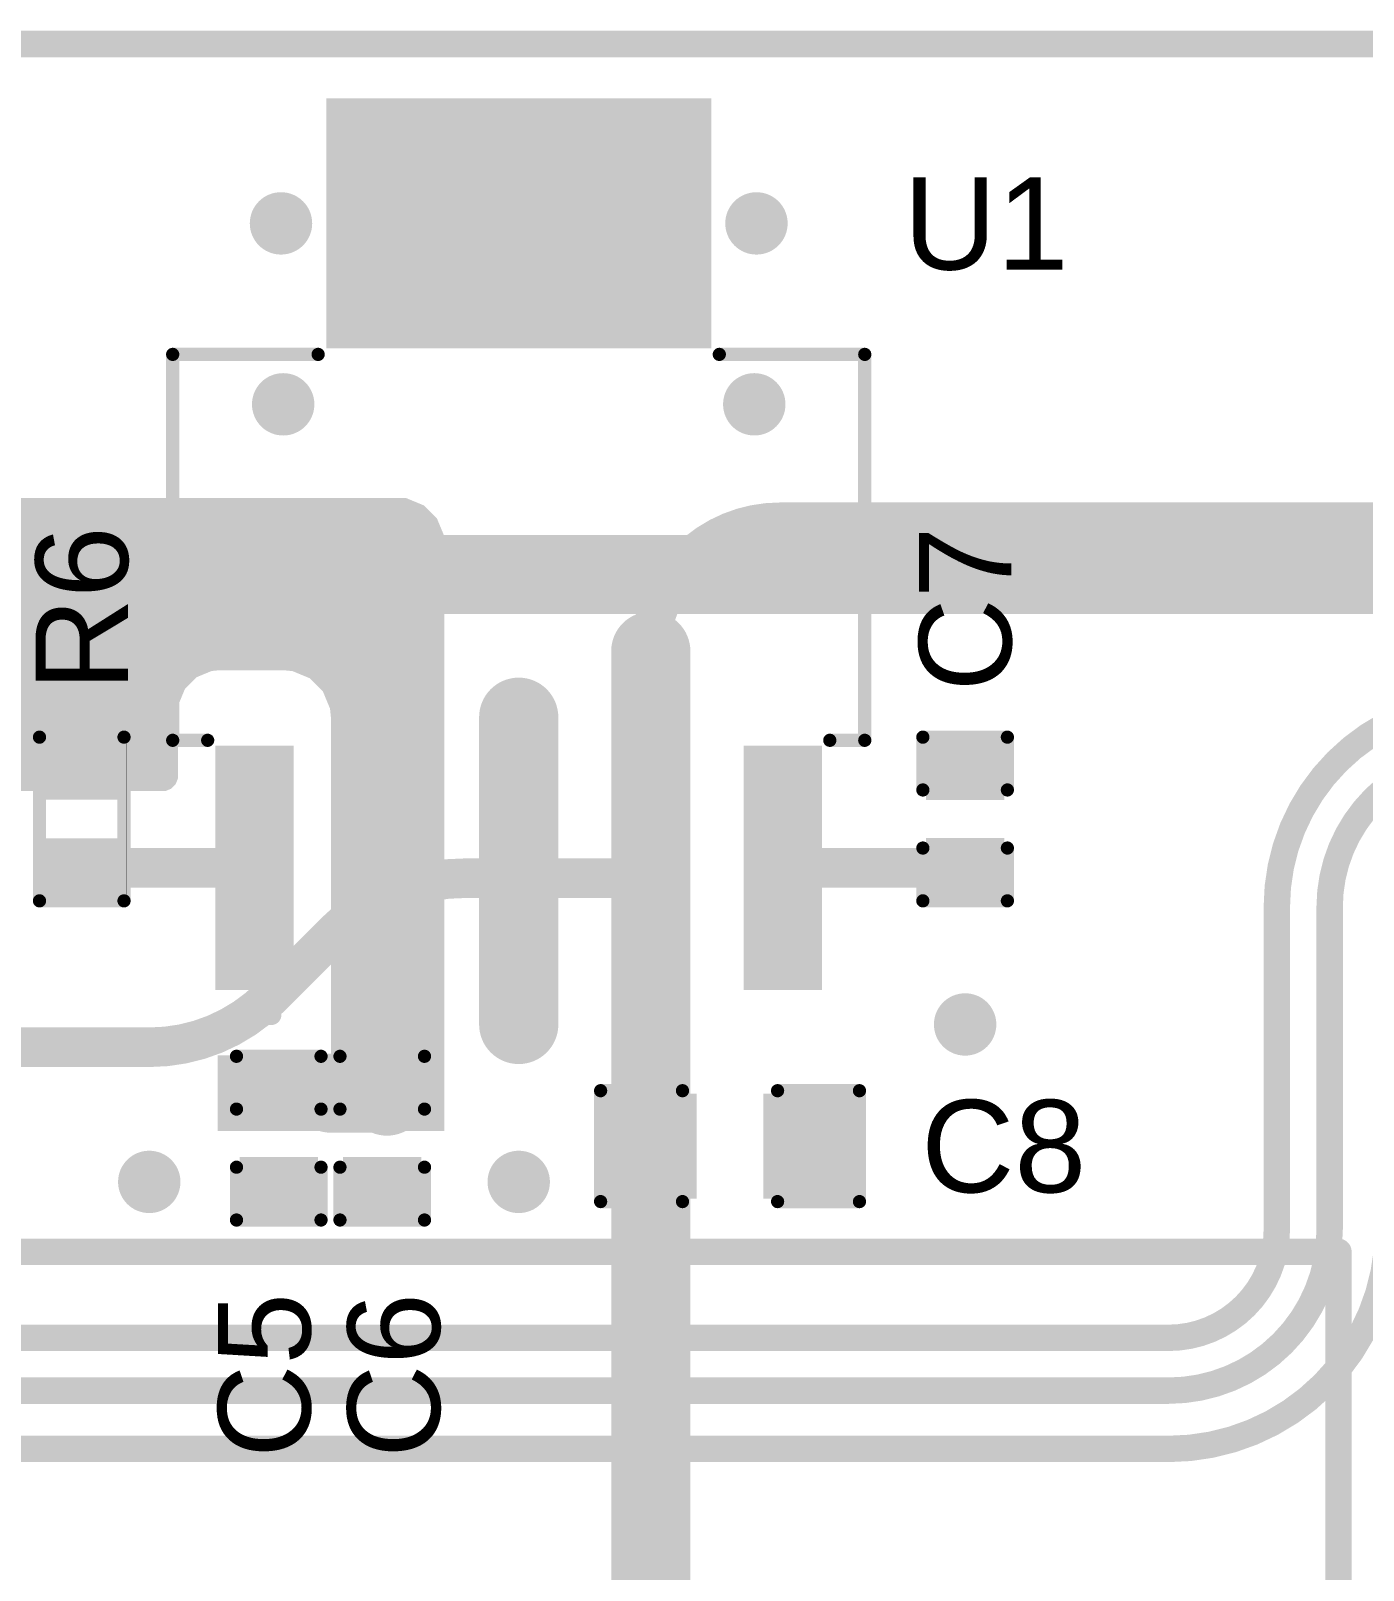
# Model space of a CAD drawing. Header units: inches. Extents: x 0 to 280, y 0 to 81.
# Drawn here: x 151.34 to 164.15, y 66.6 to 81.41 of the extents above; entities that cross this region are included whole.
import ezdxf

# ---------------------------------------------------------------- set-up
doc = ezdxf.new("R2010")
doc.units = ezdxf.units.IN
for name, color, linetype in [('Board Outline', 216, 'Continuous'), ('Bottom Layer', 5, 'Continuous'), ('Top Layer', 1, 'Continuous'), ('Top Overlay', 2, 'Continuous'), ('Top Paste', 8, 'Continuous'), ('Top Solder', 216, 'Continuous'), ('Via Holes', 16, 'Continuous')]:
    doc.layers.add(name, color=color, linetype=linetype)
doc.styles.add('Arial', font='', dxfattribs={"height": 0.2})
doc.styles.get('Arial').set_extended_font_data('Arial')

# ---------------------------------------------------------------- blocks, each defined once
blk = doc.blocks.new('SOT_223_6__45')
at = {"layer": 'Top Layer'}
for points in [[(-1.75000031, 4.20000176), (1.75000031, 4.20000176), (1.75000031, 2.00000108), (-1.75000031, 2.00000108)], [(-2.81499945, -2.02499849), (-2.26500055, -2.02499849), (-2.26500055, -4.17499927), (-2.81499945, -4.17499927)], [(-1.54499945, -2.02499849), (-0.99500055, -2.02499849), (-0.99500055, -4.17499927), (-1.54499945, -4.17499927)], [(-0.27499945, -2.02499849), (0.27499945, -2.02499849), (0.27499945, -4.17499927), (-0.27499945, -4.17499927)], [(0.99500055, -2.02499849), (1.54499945, -2.02499849), (1.54499945, -4.17499927), (0.99500055, -4.17499927)], [(2.26500055, -2.02499849), (2.81499945, -2.02499849), (2.81499945, -4.17499927), (2.26500055, -4.17499927)]]:
    blk.add_hatch(color=1, dxfattribs=at).paths.add_polyline_path(points)
at = {"layer": 'Top Paste'}
for points in [[(-1.75000031, 4.20000176), (1.75000031, 4.20000176), (1.75000031, 2.00000108), (-1.75000031, 2.00000108)], [(-2.81499945, -2.02499849), (-2.26500055, -2.02499849), (-2.26500055, -4.17499927), (-2.81499945, -4.17499927)], [(-1.54499945, -2.02499849), (-0.99500055, -2.02499849), (-0.99500055, -4.17499927), (-1.54499945, -4.17499927)], [(-0.27499945, -2.02499849), (0.27499945, -2.02499849), (0.27499945, -4.17499927), (-0.27499945, -4.17499927)], [(0.99500055, -2.02499849), (1.54499945, -2.02499849), (1.54499945, -4.17499927), (0.99500055, -4.17499927)], [(2.26500055, -2.02499849), (2.81499945, -2.02499849), (2.81499945, -4.17499927), (2.26500055, -4.17499927)]]:
    blk.add_hatch(color=8, dxfattribs=at).paths.add_polyline_path(points)
at = {"layer": 'Top Solder'}
for points in [[(-1.85160031, 4.30160176), (1.85160031, 4.30160176), (1.85160031, 1.89840108), (-1.85160031, 1.89840108)], [(-2.91659945, -1.92339849), (-2.16340055, -1.92339849), (-2.16340055, -4.276599269999999), (-2.91659945, -4.276599269999999)], [(-1.64659945, -1.92339849), (-0.8934005500000001, -1.92339849), (-0.8934005500000001, -4.276599269999999), (-1.64659945, -4.276599269999999)], [(-0.3765994499999999, -1.92339849), (0.3765994499999999, -1.92339849), (0.3765994499999999, -4.276599269999999), (-0.3765994499999999, -4.276599269999999)], [(0.8934005500000001, -1.92339849), (1.64659945, -1.92339849), (1.64659945, -4.276599269999999), (0.8934005500000001, -4.276599269999999)], [(2.16340055, -1.92339849), (2.91659945, -1.92339849), (2.91659945, -4.276599269999999), (2.16340055, -4.276599269999999)]]:
    blk.add_hatch(color=216, dxfattribs=at).paths.add_polyline_path(points)
at = {"layer": 'Top Overlay'}
for points in [[(-3.3274, -1.87301632, 0.127, 0.127, 0), (-3.3274, 1.83969152, 0.127, 0.127, 0)], [(-3.3274, 1.83969152, 0.127, 0.127, 0), (-1.92873376, 1.83969152, 0.127, 0.127, 0)], [(1.92873376, 1.83969152, 0.127, 0.127, 0), (3.3274, 1.83969152, 0.127, 0.127, 0)], [(3.3274, -1.87301632, 0.127, 0.127, 0), (3.3274, 1.83969152, 0.127, 0.127, 0)], [(-3.3274, -1.87301632, 0.127, 0.127, 0), (-2.991104, -1.87301632, 0.127, 0.127, 0)], [(2.991104, -1.87301632, 0.127, 0.127, 0), (3.3274, -1.87301632, 0.127, 0.127, 0)], [(-2.63558528, -4.51282816, 0.1999996, 0.1999996, 0), (-2.50858528, -4.38582816, 0.1999996, 0.1999996, 0)], [(-2.50858528, -4.38582816, 0.1999996, 0.1999996, 0), (-2.38158528, -4.51282816, 0.1999996, 0.1999996, 0)], [(-2.63558528, -4.51282816, 0.1999996, 0.1999996, 0), (-2.38158528, -4.51282816, 0.1999996, 0.1999996, 0)]]:
    blk.add_lwpolyline(points, format="xyseb", dxfattribs=at)
for points in [[(-3.35915, 1.83969152, 0.0635, 0.0635, 1), (-3.29565, 1.83969152, 0.0635, 0.0635, 1)], [(-3.35915, 1.83969152, 0.0635, 0.0635, 1), (-3.29565, 1.83969152, 0.0635, 0.0635, 1)], [(-1.96048376, 1.83969152, 0.0635, 0.0635, 1), (-1.89698376, 1.83969152, 0.0635, 0.0635, 1)], [(1.89698376, 1.83969152, 0.0635, 0.0635, 1), (1.96048376, 1.83969152, 0.0635, 0.0635, 1)], [(3.29565, 1.83969152, 0.0635, 0.0635, 1), (3.35915, 1.83969152, 0.0635, 0.0635, 1)], [(3.29565, 1.83969152, 0.0635, 0.0635, 1), (3.35915, 1.83969152, 0.0635, 0.0635, 1)], [(-3.35915, -1.87301632, 0.0635, 0.0635, 1), (-3.29565, -1.87301632, 0.0635, 0.0635, 1)], [(-3.35915, -1.87301632, 0.0635, 0.0635, 1), (-3.29565, -1.87301632, 0.0635, 0.0635, 1)], [(-3.022854, -1.87301632, 0.0635, 0.0635, 1), (-2.959354, -1.87301632, 0.0635, 0.0635, 1)], [(2.959354, -1.87301632, 0.0635, 0.0635, 1), (3.022854, -1.87301632, 0.0635, 0.0635, 1)], [(3.29565, -1.87301632, 0.0635, 0.0635, 1), (3.35915, -1.87301632, 0.0635, 0.0635, 1)], [(3.29565, -1.87301632, 0.0635, 0.0635, 1), (3.35915, -1.87301632, 0.0635, 0.0635, 1)], [(-2.55858518, -4.38582816, 0.0999998, 0.0999998, 1), (-2.45858538, -4.38582816, 0.0999998, 0.0999998, 1)], [(-2.55858518, -4.38582816, 0.0999998, 0.0999998, 1), (-2.45858538, -4.38582816, 0.0999998, 0.0999998, 1)], [(-2.68558518, -4.51282816, 0.0999998, 0.0999998, 1), (-2.58558538, -4.51282816, 0.0999998, 0.0999998, 1)], [(-2.68558518, -4.51282816, 0.0999998, 0.0999998, 1), (-2.58558538, -4.51282816, 0.0999998, 0.0999998, 1)], [(-2.43158518, -4.51282816, 0.0999998, 0.0999998, 1), (-2.33158538, -4.51282816, 0.0999998, 0.0999998, 1)], [(-2.43158518, -4.51282816, 0.0999998, 0.0999998, 1), (-2.33158538, -4.51282816, 0.0999998, 0.0999998, 1)]]:
    blk.add_lwpolyline(points, format="xyseb", close=True, dxfattribs=at)
blk = doc.blocks.new('R___0402_103')
at = {"layer": 'Top Layer'}
for points in [[(-0.6985, -0.3175), (-0.6985, 0.3175), (-0.2412999999999999, 0.3175), (-0.2413, -0.3175)], [(0.2412999999999999, -0.3175), (0.2413, 0.3175), (0.6985, 0.3175), (0.6985, -0.3175)]]:
    blk.add_hatch(color=1, dxfattribs=at).paths.add_polyline_path(points)
at = {"layer": 'Top Paste'}
for points in [[(-0.6985, -0.3175), (-0.6985, 0.3175), (-0.2412999999999999, 0.3175), (-0.2413, -0.3175)], [(0.2412999999999999, -0.3175), (0.2413, 0.3175), (0.6985, 0.3175), (0.6985, -0.3175)]]:
    blk.add_hatch(color=8, dxfattribs=at).paths.add_polyline_path(points)
at = {"layer": 'Top Solder'}
for points in [[(-0.75350116, -0.37250116), (-0.75350116, 0.37250116), (-0.1862988399999999, 0.37250116), (-0.18629884, -0.37250116)], [(0.1862988399999999, -0.37250116), (0.18629884, 0.37250116), (0.75350116, 0.37250116), (0.75350116, -0.37250116)]]:
    blk.add_hatch(color=216, dxfattribs=at).paths.add_polyline_path(points)
at = {"layer": 'Top Overlay'}
for points in [[(-0.7874, 0.4064, 0.127, 0.127, 0), (0.7874, 0.4064, 0.127, 0.127, 0)], [(-0.7874, 0.4064, 0.127, 0.127, 0), (-0.7874, -0.4064, 0.127, 0.127, 0)], [(0.7874, 0.4064, 0.127, 0.127, 0), (0.7874, -0.4064, 0.127, 0.127, 0)], [(-0.7874, -0.4064, 0.127, 0.127, 0), (0.7874, -0.4064, 0.127, 0.127, 0)], [(-0.8128, -0.4318, 0.0032258, 0.0032258, 0), (0.8128, -0.4318, 0.0032258, 0.0032258, 0)]]:
    blk.add_lwpolyline(points, format="xyseb", dxfattribs=at)
for points in [[(-0.8191499999999999, 0.4064, 0.0635, 0.0635, 1), (-0.7556499999999999, 0.4064, 0.0635, 0.0635, 1)], [(-0.8191499999999999, 0.4064, 0.0635, 0.0635, 1), (-0.7556499999999999, 0.4064, 0.0635, 0.0635, 1)], [(0.7556499999999999, 0.4064, 0.0635, 0.0635, 1), (0.8191499999999999, 0.4064, 0.0635, 0.0635, 1)], [(0.7556499999999999, 0.4064, 0.0635, 0.0635, 1), (0.8191499999999999, 0.4064, 0.0635, 0.0635, 1)], [(-0.8191499999999999, -0.4064, 0.0635, 0.0635, 1), (-0.7556499999999999, -0.4064, 0.0635, 0.0635, 1)], [(-0.8191499999999999, -0.4064, 0.0635, 0.0635, 1), (-0.7556499999999999, -0.4064, 0.0635, 0.0635, 1)], [(-0.81360518, -0.4318, 0.0016129, 0.0016129, 1), (-0.8119948199999999, -0.4318, 0.0016129, 0.0016129, 1)], [(0.7556499999999999, -0.4064, 0.0635, 0.0635, 1), (0.8191499999999999, -0.4064, 0.0635, 0.0635, 1)], [(0.7556499999999999, -0.4064, 0.0635, 0.0635, 1), (0.8191499999999999, -0.4064, 0.0635, 0.0635, 1)], [(0.8119948199999999, -0.4318, 0.0016129, 0.0016129, 1), (0.81360518, -0.4318, 0.0016129, 0.0016129, 1)]]:
    blk.add_lwpolyline(points, format="xyseb", close=True, dxfattribs=at)
blk = doc.blocks.new('C___0603_142')
at = {"layer": 'Top Layer'}
for points in [[(-0.3809999999999999, 0.4445), (-0.3809999999999999, -0.4445), (-1.143, -0.4445), (-1.143, 0.4445)], [(1.143, 0.4445), (1.143, -0.4445), (0.3809999999999999, -0.4445), (0.3809999999999999, 0.4445)]]:
    blk.add_hatch(color=1, dxfattribs=at).paths.add_polyline_path(points)
at = {"layer": 'Top Paste'}
for points in [[(-0.3809999999999999, 0.4445), (-0.3809999999999999, -0.4445), (-1.143, -0.4445), (-1.143, 0.4445)], [(1.143, 0.4445), (1.143, -0.4445), (0.3809999999999999, -0.4445), (0.3809999999999999, 0.4445)]]:
    blk.add_hatch(color=8, dxfattribs=at).paths.add_polyline_path(points)
at = {"layer": 'Top Solder'}
for points in [[(-0.3210001199999999, 0.50449988), (-0.3210001199999999, -0.50449988), (-1.20299988, -0.50449988), (-1.20299988, 0.50449988)], [(1.20299988, 0.50449988), (1.20299988, -0.50449988), (0.3210001199999999, -0.50449988), (0.3210001199999999, 0.50449988)]]:
    blk.add_hatch(color=216, dxfattribs=at).paths.add_polyline_path(points)
at = {"layer": 'Top Overlay'}
for points in [[(-0.4571999999999999, 0.5334, 0.127, 0.127, 0), (-1.2446, 0.5334, 0.127, 0.127, 0)], [(-1.2446, 0.5334, 0.127, 0.127, 0), (-1.2446, -0.5334, 0.127, 0.127, 0)], [(1.2446, 0.5334, 0.127, 0.127, 0), (0.4571999999999999, 0.5334, 0.127, 0.127, 0)], [(1.2446, 0.5334, 0.127, 0.127, 0), (1.2446, -0.5334, 0.127, 0.127, 0)], [(-0.4571999999999999, -0.5334, 0.127, 0.127, 0), (-1.2446, -0.5334, 0.127, 0.127, 0)], [(1.2446, -0.5334, 0.127, 0.127, 0), (0.4571999999999999, -0.5334, 0.127, 0.127, 0)]]:
    blk.add_lwpolyline(points, format="xyseb", dxfattribs=at)
for points in [[(-1.27635, 0.5334, 0.0635, 0.0635, 1), (-1.21285, 0.5334, 0.0635, 0.0635, 1)], [(-1.27635, 0.5334, 0.0635, 0.0635, 1), (-1.21285, 0.5334, 0.0635, 0.0635, 1)], [(-0.4889499999999999, 0.5334, 0.0635, 0.0635, 1), (-0.42545, 0.5334, 0.0635, 0.0635, 1)], [(0.42545, 0.5334, 0.0635, 0.0635, 1), (0.4889499999999999, 0.5334, 0.0635, 0.0635, 1)], [(1.21285, 0.5334, 0.0635, 0.0635, 1), (1.27635, 0.5334, 0.0635, 0.0635, 1)], [(1.21285, 0.5334, 0.0635, 0.0635, 1), (1.27635, 0.5334, 0.0635, 0.0635, 1)], [(-1.27635, -0.5334, 0.0635, 0.0635, 1), (-1.21285, -0.5334, 0.0635, 0.0635, 1)], [(-1.27635, -0.5334, 0.0635, 0.0635, 1), (-1.21285, -0.5334, 0.0635, 0.0635, 1)], [(-0.4889499999999999, -0.5334, 0.0635, 0.0635, 1), (-0.42545, -0.5334, 0.0635, 0.0635, 1)], [(0.42545, -0.5334, 0.0635, 0.0635, 1), (0.4889499999999999, -0.5334, 0.0635, 0.0635, 1)], [(1.21285, -0.5334, 0.0635, 0.0635, 1), (1.27635, -0.5334, 0.0635, 0.0635, 1)], [(1.21285, -0.5334, 0.0635, 0.0635, 1), (1.27635, -0.5334, 0.0635, 0.0635, 1)]]:
    blk.add_lwpolyline(points, format="xyseb", close=True, dxfattribs=at)
blk = doc.blocks.new('C___0402_143')
at = {"layer": 'Top Layer'}
for points in [[(-0.6985, -0.3175), (-0.6985, 0.3174999999999999), (-0.2413000000000001, 0.3175), (-0.2412999999999999, -0.3174999999999999)], [(0.2413000000000001, -0.3175), (0.2412999999999999, 0.3174999999999999), (0.6985, 0.3175), (0.6985, -0.3174999999999999)]]:
    blk.add_hatch(color=1, dxfattribs=at).paths.add_polyline_path(points)
at = {"layer": 'Top Paste'}
for points in [[(-0.6985, -0.3175), (-0.6985, 0.3174999999999999), (-0.2413000000000001, 0.3175), (-0.2412999999999999, -0.3174999999999999)], [(0.2413000000000001, -0.3175), (0.2412999999999999, 0.3174999999999999), (0.6985, 0.3175), (0.6985, -0.3174999999999999)]]:
    blk.add_hatch(color=8, dxfattribs=at).paths.add_polyline_path(points)
at = {"layer": 'Top Solder'}
for points in [[(-0.7584998799999999, -0.3774998800000001), (-0.7584998799999999, 0.3774998799999999), (-0.1813001200000001, 0.3774998800000001), (-0.1813001199999999, -0.3774998799999999)], [(0.1813001200000001, -0.3774998800000001), (0.1813001199999999, 0.3774998799999999), (0.7584998799999999, 0.3774998800000001), (0.7584998799999999, -0.3774998799999999)]]:
    blk.add_hatch(color=216, dxfattribs=at).paths.add_polyline_path(points)
at = {"layer": 'Top Overlay'}
for points in [[(-0.7874, -0.4064, 0.127, 0.127, 0), (-0.7874, 0.4064, 0.127, 0.127, 0)], [(-0.2794, 0.4064, 0.127, 0.127, 0), (-0.7874, 0.4064, 0.127, 0.127, 0)], [(0.7874, 0.4064, 0.127, 0.127, 0), (0.2794, 0.4064, 0.127, 0.127, 0)], [(0.7874, -0.4064, 0.127, 0.127, 0), (0.7874, 0.4064, 0.127, 0.127, 0)], [(-0.2794, -0.4064, 0.127, 0.127, 0), (-0.7874, -0.4064, 0.127, 0.127, 0)], [(0.7874, -0.4064, 0.127, 0.127, 0), (0.2794, -0.4064, 0.127, 0.127, 0)]]:
    blk.add_lwpolyline(points, format="xyseb", dxfattribs=at)
for points in [[(-0.8191499999999999, 0.4064, 0.0635, 0.0635, 1), (-0.7556499999999999, 0.4064, 0.0635, 0.0635, 1)], [(-0.8191499999999999, 0.4064, 0.0635, 0.0635, 1), (-0.7556499999999999, 0.4064, 0.0635, 0.0635, 1)], [(-0.31115, 0.4064, 0.0635, 0.0635, 1), (-0.24765, 0.4064, 0.0635, 0.0635, 1)], [(0.24765, 0.4064, 0.0635, 0.0635, 1), (0.31115, 0.4064, 0.0635, 0.0635, 1)], [(0.7556499999999999, 0.4064, 0.0635, 0.0635, 1), (0.8191499999999999, 0.4064, 0.0635, 0.0635, 1)], [(0.7556499999999999, 0.4064, 0.0635, 0.0635, 1), (0.8191499999999999, 0.4064, 0.0635, 0.0635, 1)], [(-0.8191499999999999, -0.4064, 0.0635, 0.0635, 1), (-0.7556499999999999, -0.4064, 0.0635, 0.0635, 1)], [(-0.8191499999999999, -0.4064, 0.0635, 0.0635, 1), (-0.7556499999999999, -0.4064, 0.0635, 0.0635, 1)], [(-0.31115, -0.4064, 0.0635, 0.0635, 1), (-0.24765, -0.4064, 0.0635, 0.0635, 1)], [(0.24765, -0.4064, 0.0635, 0.0635, 1), (0.31115, -0.4064, 0.0635, 0.0635, 1)], [(0.7556499999999999, -0.4064, 0.0635, 0.0635, 1), (0.8191499999999999, -0.4064, 0.0635, 0.0635, 1)], [(0.7556499999999999, -0.4064, 0.0635, 0.0635, 1), (0.8191499999999999, -0.4064, 0.0635, 0.0635, 1)]]:
    blk.add_lwpolyline(points, format="xyseb", close=True, dxfattribs=at)
blk = doc.blocks.new('C___0402_144')
at = {"layer": 'Top Layer'}
for points in [[(-0.6985, -0.3175), (-0.6985, 0.3175), (-0.2412999999999999, 0.3175), (-0.2413, -0.3175)], [(0.2412999999999999, -0.3175), (0.2413, 0.3175), (0.6985, 0.3175), (0.6985, -0.3175)]]:
    blk.add_hatch(color=1, dxfattribs=at).paths.add_polyline_path(points)
at = {"layer": 'Top Paste'}
for points in [[(-0.6985, -0.3175), (-0.6985, 0.3175), (-0.2412999999999999, 0.3175), (-0.2413, -0.3175)], [(0.2412999999999999, -0.3175), (0.2413, 0.3175), (0.6985, 0.3175), (0.6985, -0.3175)]]:
    blk.add_hatch(color=8, dxfattribs=at).paths.add_polyline_path(points)
at = {"layer": 'Top Solder'}
for points in [[(-0.7584998799999999, -0.37749988), (-0.7584998799999999, 0.37749988), (-0.18130012, 0.37749988), (-0.18130012, -0.37749988)], [(0.18130012, -0.37749988), (0.18130012, 0.37749988), (0.7584998799999999, 0.37749988), (0.7584998799999999, -0.37749988)]]:
    blk.add_hatch(color=216, dxfattribs=at).paths.add_polyline_path(points)
at = {"layer": 'Top Overlay'}
for points in [[(-0.7874, 0.4064, 0.127, 0.127, 0), (-0.7874, -0.4064, 0.127, 0.127, 0)], [(-0.7874, 0.4064, 0.127, 0.127, 0), (-0.2794, 0.4064, 0.127, 0.127, 0)], [(0.2794, 0.4064, 0.127, 0.127, 0), (0.7874, 0.4064, 0.127, 0.127, 0)], [(0.7874, 0.4064, 0.127, 0.127, 0), (0.7874, -0.4064, 0.127, 0.127, 0)], [(-0.7874, -0.4064, 0.127, 0.127, 0), (-0.2794, -0.4064, 0.127, 0.127, 0)], [(0.2794, -0.4064, 0.127, 0.127, 0), (0.7874, -0.4064, 0.127, 0.127, 0)]]:
    blk.add_lwpolyline(points, format="xyseb", dxfattribs=at)
for points in [[(-0.8191499999999999, 0.4064, 0.0635, 0.0635, 1), (-0.7556499999999999, 0.4064, 0.0635, 0.0635, 1)], [(-0.8191499999999999, 0.4064, 0.0635, 0.0635, 1), (-0.7556499999999999, 0.4064, 0.0635, 0.0635, 1)], [(-0.31115, 0.4064, 0.0635, 0.0635, 1), (-0.24765, 0.4064, 0.0635, 0.0635, 1)], [(0.24765, 0.4064, 0.0635, 0.0635, 1), (0.31115, 0.4064, 0.0635, 0.0635, 1)], [(0.7556499999999999, 0.4064, 0.0635, 0.0635, 1), (0.8191499999999999, 0.4064, 0.0635, 0.0635, 1)], [(0.7556499999999999, 0.4064, 0.0635, 0.0635, 1), (0.8191499999999999, 0.4064, 0.0635, 0.0635, 1)], [(-0.8191499999999999, -0.4064, 0.0635, 0.0635, 1), (-0.7556499999999999, -0.4064, 0.0635, 0.0635, 1)], [(-0.8191499999999999, -0.4064, 0.0635, 0.0635, 1), (-0.7556499999999999, -0.4064, 0.0635, 0.0635, 1)], [(-0.31115, -0.4064, 0.0635, 0.0635, 1), (-0.24765, -0.4064, 0.0635, 0.0635, 1)], [(0.24765, -0.4064, 0.0635, 0.0635, 1), (0.31115, -0.4064, 0.0635, 0.0635, 1)], [(0.7556499999999999, -0.4064, 0.0635, 0.0635, 1), (0.8191499999999999, -0.4064, 0.0635, 0.0635, 1)], [(0.7556499999999999, -0.4064, 0.0635, 0.0635, 1), (0.8191499999999999, -0.4064, 0.0635, 0.0635, 1)]]:
    blk.add_lwpolyline(points, format="xyseb", close=True, dxfattribs=at)
blk = doc.blocks.new('C___0402_145')
at = {"layer": 'Top Layer'}
for points in [[(-0.6985, -0.3175), (-0.6985, 0.3175), (-0.2412999999999999, 0.3175), (-0.2413, -0.3175)], [(0.2412999999999999, -0.3175), (0.2413, 0.3175), (0.6985, 0.3175), (0.6985, -0.3175)]]:
    blk.add_hatch(color=1, dxfattribs=at).paths.add_polyline_path(points)
at = {"layer": 'Top Paste'}
for points in [[(-0.6985, -0.3175), (-0.6985, 0.3175), (-0.2412999999999999, 0.3175), (-0.2413, -0.3175)], [(0.2412999999999999, -0.3175), (0.2413, 0.3175), (0.6985, 0.3175), (0.6985, -0.3175)]]:
    blk.add_hatch(color=8, dxfattribs=at).paths.add_polyline_path(points)
at = {"layer": 'Top Solder'}
for points in [[(-0.7584998799999999, -0.37749988), (-0.7584998799999999, 0.37749988), (-0.18130012, 0.37749988), (-0.18130012, -0.37749988)], [(0.18130012, -0.37749988), (0.18130012, 0.37749988), (0.7584998799999999, 0.37749988), (0.7584998799999999, -0.37749988)]]:
    blk.add_hatch(color=216, dxfattribs=at).paths.add_polyline_path(points)
at = {"layer": 'Top Overlay'}
for points in [[(-0.7874, 0.4064, 0.127, 0.127, 0), (-0.7874, -0.4064, 0.127, 0.127, 0)], [(-0.7874, 0.4064, 0.127, 0.127, 0), (-0.2794, 0.4064, 0.127, 0.127, 0)], [(0.2794, 0.4064, 0.127, 0.127, 0), (0.7874, 0.4064, 0.127, 0.127, 0)], [(0.7874, 0.4064, 0.127, 0.127, 0), (0.7874, -0.4064, 0.127, 0.127, 0)], [(-0.7874, -0.4064, 0.127, 0.127, 0), (-0.2794, -0.4064, 0.127, 0.127, 0)], [(0.2794, -0.4064, 0.127, 0.127, 0), (0.7874, -0.4064, 0.127, 0.127, 0)]]:
    blk.add_lwpolyline(points, format="xyseb", dxfattribs=at)
for points in [[(-0.8191499999999999, 0.4064, 0.0635, 0.0635, 1), (-0.7556499999999999, 0.4064, 0.0635, 0.0635, 1)], [(-0.8191499999999999, 0.4064, 0.0635, 0.0635, 1), (-0.7556499999999999, 0.4064, 0.0635, 0.0635, 1)], [(-0.31115, 0.4064, 0.0635, 0.0635, 1), (-0.24765, 0.4064, 0.0635, 0.0635, 1)], [(0.24765, 0.4064, 0.0635, 0.0635, 1), (0.31115, 0.4064, 0.0635, 0.0635, 1)], [(0.7556499999999999, 0.4064, 0.0635, 0.0635, 1), (0.8191499999999999, 0.4064, 0.0635, 0.0635, 1)], [(0.7556499999999999, 0.4064, 0.0635, 0.0635, 1), (0.8191499999999999, 0.4064, 0.0635, 0.0635, 1)], [(-0.8191499999999999, -0.4064, 0.0635, 0.0635, 1), (-0.7556499999999999, -0.4064, 0.0635, 0.0635, 1)], [(-0.8191499999999999, -0.4064, 0.0635, 0.0635, 1), (-0.7556499999999999, -0.4064, 0.0635, 0.0635, 1)], [(-0.31115, -0.4064, 0.0635, 0.0635, 1), (-0.24765, -0.4064, 0.0635, 0.0635, 1)], [(0.24765, -0.4064, 0.0635, 0.0635, 1), (0.31115, -0.4064, 0.0635, 0.0635, 1)], [(0.7556499999999999, -0.4064, 0.0635, 0.0635, 1), (0.8191499999999999, -0.4064, 0.0635, 0.0635, 1)], [(0.7556499999999999, -0.4064, 0.0635, 0.0635, 1), (0.8191499999999999, -0.4064, 0.0635, 0.0635, 1)]]:
    blk.add_lwpolyline(points, format="xyseb", close=True, dxfattribs=at)

msp = doc.modelspace()

# ---------------------------------------------------------------- hatches: boundary and pattern name
at = {"layer": 'Bottom Layer'}
h = msp.add_hatch(color=5, dxfattribs=at)
edge = h.paths.add_edge_path()
edge.add_arc((153.7462, 79.55400141999999), 0.2999994, 0, 360)
h = msp.add_hatch(color=5, dxfattribs=at)
edge = h.paths.add_edge_path()
edge.add_arc((158.3182, 79.55400141999999), 0.2999994, 0, 360)
h = msp.add_hatch(color=5, dxfattribs=at)
edge = h.paths.add_edge_path()
edge.add_arc((153.76720072, 77.81340037999999), 0.2999994, 0, 360)
h = msp.add_hatch(color=5, dxfattribs=at)
edge = h.paths.add_edge_path()
edge.add_arc((158.29719928, 77.81340037999999), 0.2999994, 0, 360)
h = msp.add_hatch(color=5, dxfattribs=at)
edge = h.paths.add_edge_path()
edge.add_arc((156.0322, 74.803), 0.2999994, 0, 360)
h = msp.add_hatch(color=5, dxfattribs=at)
edge = h.paths.add_edge_path()
edge.add_arc((157.3022, 74.803), 0.2999994, 0, 360)
h = msp.add_hatch(color=5, dxfattribs=at)
edge = h.paths.add_edge_path()
edge.add_arc((156.0322, 71.84719946), 0.2999994, 0, 360)
h = msp.add_hatch(color=5, dxfattribs=at)
edge = h.paths.add_edge_path()
edge.add_arc((157.3022, 71.84719946), 0.2999994, 0, 360)
h = msp.add_hatch(color=5, dxfattribs=at)
edge = h.paths.add_edge_path()
edge.add_arc((160.3248, 71.84719946), 0.2999994, 0, 360)
h = msp.add_hatch(color=5, dxfattribs=at)
edge = h.paths.add_edge_path()
edge.add_arc((152.47949946, 70.3326), 0.2999994, 0, 360)
h = msp.add_hatch(color=5, dxfattribs=at)
edge = h.paths.add_edge_path()
edge.add_arc((156.0322, 70.3326), 0.2999994, 0, 360)
at = {"layer": 'Top Layer'}
h = msp.add_hatch(color=1, dxfattribs=at)
edge = h.paths.add_edge_path()
edge.add_arc((153.7462, 79.55400141999999), 0.2999994, 0, 360)
h = msp.add_hatch(color=1, dxfattribs=at)
edge = h.paths.add_edge_path()
edge.add_arc((158.3182, 79.55400141999999), 0.2999994, 0, 360)
h = msp.add_hatch(color=1, dxfattribs=at)
edge = h.paths.add_edge_path()
edge.add_arc((153.76720072, 77.81340037999999), 0.2999994, 0, 360)
h = msp.add_hatch(color=1, dxfattribs=at)
edge = h.paths.add_edge_path()
edge.add_arc((158.29719928, 77.81340037999999), 0.2999994, 0, 360)
for points in [[(155.11831054, 76.84159384), (155.24692344, 76.71298094), (155.3165296, 76.54494215999999), (155.3165296, 76.454), (155.3165296, 70.82257616), (153.13652888, 70.82257616), (153.13652888, 71.55108879999999), (154.22652924, 71.55108879999999), (154.22652924, 74.79614454), (154.21770274, 74.8857532), (154.14911766, 75.05133325999999), (154.02238944, 75.17806148), (153.85680938, 75.24664655999999), (153.76720072, 75.25547306), (153.15727306, 75.25547306), (153.07890898, 75.247754), (152.93411374, 75.18777698), (152.82329354, 75.07695677999999), (152.76331652, 74.93216154), (152.7556, 74.85379999999999), (152.7556, 74.24419999999999), (152.7556, 74.2138851), (152.7323971, 74.15787047999999), (152.68952698, 74.11500036), (152.63351236, 74.09179999999999), (150.39690012, 74.09179999999999), (150.31855128, 74.08408093999999), (150.17378144, 74.02411661999999), (150.06298156, 73.91331674), (150.00301724, 73.76854689999999), (149.99530072, 73.6902006), (149.99530072, 72.4916), (148.17529928, 72.4916), (148.17529928, 75.9554742), (150.32040294, 75.9554742), (150.35941988, 75.95931467999999), (150.43151524, 75.98917746), (150.4866942, 76.04435642), (150.51655698, 76.11645177999999), (150.5204, 76.15547125999998), (150.5204, 76.6826), (150.5204, 76.72807107999999), (150.55520054, 76.81208919999999), (150.61950826, 76.87639691999999), (150.70352638, 76.9112), (154.95027176, 76.9112)], [(153.13652888, 70.82257616), (155.3165296, 70.82257616), (155.3165296, 71.55108879999999), (153.13652888, 71.55108879999999)]]:
    msp.add_hatch(color=1, dxfattribs=at).paths.add_polyline_path(points)
h = msp.add_hatch(color=1, dxfattribs=at)
edge = h.paths.add_edge_path()
edge.add_arc((156.0322, 74.803), 0.2999994, 0, 360)
h = msp.add_hatch(color=1, dxfattribs=at)
edge = h.paths.add_edge_path()
edge.add_arc((157.3022, 74.803), 0.2999994, 0, 360)
h = msp.add_hatch(color=1, dxfattribs=at)
edge = h.paths.add_edge_path()
edge.add_arc((156.0322, 71.84719946), 0.2999994, 0, 360)
h = msp.add_hatch(color=1, dxfattribs=at)
edge = h.paths.add_edge_path()
edge.add_arc((157.3022, 71.84719946), 0.2999994, 0, 360)
h = msp.add_hatch(color=1, dxfattribs=at)
edge = h.paths.add_edge_path()
edge.add_arc((160.3248, 71.84719946), 0.2999994, 0, 360)
h = msp.add_hatch(color=1, dxfattribs=at)
edge = h.paths.add_edge_path()
edge.add_arc((152.47949946, 70.3326), 0.2999994, 0, 360)
h = msp.add_hatch(color=1, dxfattribs=at)
edge = h.paths.add_edge_path()
edge.add_arc((156.0322, 70.3326), 0.2999994, 0, 360)
at = {"layer": 'Via Holes'}
h = msp.add_hatch(color=7, dxfattribs=at)
edge = h.paths.add_edge_path()
edge.add_arc((153.7462, 79.55400141999999), 0.1499997, 0, 360)
h = msp.add_hatch(color=7, dxfattribs=at)
edge = h.paths.add_edge_path()
edge.add_arc((158.3182, 79.55400141999999), 0.1499997, 0, 360)
h = msp.add_hatch(color=7, dxfattribs=at)
edge = h.paths.add_edge_path()
edge.add_arc((153.76720072, 77.81340037999999), 0.1499997, 0, 360)
h = msp.add_hatch(color=7, dxfattribs=at)
edge = h.paths.add_edge_path()
edge.add_arc((158.29719928, 77.81340037999999), 0.1499997, 0, 360)
h = msp.add_hatch(color=7, dxfattribs=at)
edge = h.paths.add_edge_path()
edge.add_arc((156.0322, 74.803), 0.1499997, 0, 360)
h = msp.add_hatch(color=7, dxfattribs=at)
edge = h.paths.add_edge_path()
edge.add_arc((157.3022, 74.803), 0.1499997, 0, 360)
h = msp.add_hatch(color=7, dxfattribs=at)
edge = h.paths.add_edge_path()
edge.add_arc((156.0322, 71.84719946), 0.1499997, 0, 360)
h = msp.add_hatch(color=7, dxfattribs=at)
edge = h.paths.add_edge_path()
edge.add_arc((157.3022, 71.84719946), 0.1499997, 0, 360)
h = msp.add_hatch(color=7, dxfattribs=at)
edge = h.paths.add_edge_path()
edge.add_arc((160.3248, 71.84719946), 0.1499997, 0, 360)
h = msp.add_hatch(color=7, dxfattribs=at)
edge = h.paths.add_edge_path()
edge.add_arc((152.47949946, 70.3326), 0.1499997, 0, 360)
h = msp.add_hatch(color=7, dxfattribs=at)
edge = h.paths.add_edge_path()
edge.add_arc((156.0322, 70.3326), 0.1499997, 0, 360)

# ---------------------------------------------------------------- linework, layer by layer
at = {"layer": 'Board Outline'}
msp.add_lwpolyline([(2.9972, 81.28, 0.254, 0.254, 0), (276.4028, 81.28, 0.254, 0.254, 0)], format="xyseb", dxfattribs=at)
at = {"layer": 'Bottom Layer'}
for points in [[(157.3022, 75.438, 0.3809999999999999, 0.3809999999999999, -0.4142135623730951), (158.54282744, 76.67862743999999, 0.3809999999999999, 0.3809999999999999, 0)], [(158.54282744, 76.67862743999999, 0.3809999999999999, 0.3809999999999999, 0), (171.09956128, 76.67862743999999, 0.3809999999999999, 0.3809999999999999, 0)], [(157.3022, 74.803, 0.7619999999999999, 0.7619999999999999, 0), (157.3022, 75.438, 0.7619999999999999, 0.7619999999999999, 0)], [(157.3022, 73.32510099999999, 0.7619999999999999, 0.7619999999999999, 0), (157.3022, 74.803, 0.7619999999999999, 0.7619999999999999, 0)], [(163.322, 72.9761177, 0.254, 0.254, -0.4142135623730951), (165.3032, 74.95731769999999, 0.254, 0.254, 0)], [(163.83, 72.9761177, 0.254, 0.254, -0.4142135623730951), (165.3032, 74.4493177, 0.254, 0.254, 0)], [(157.3022, 71.84719946, 0.7619999999999999, 0.7619999999999999, 0), (157.3022, 73.32510099999999, 0.7619999999999999, 0.7619999999999999, 0)], [(157.3022, 73.32510099999999, 0.3809999999999999, 0.3809999999999999, -0.4142135623730951), (157.230699, 73.25359999999999, 0.3809999999999999, 0.3809999999999999, 0)], [(154.28304424, 72.74904423999999, 0.3809999999999999, 0.3809999999999999, -0.198912367379658), (155.5011495, 73.25359999999999, 0.3809999999999999, 0.3809999999999999, 0)], [(155.5011495, 73.25359999999999, 0.3809999999999999, 0.3809999999999999, 0), (157.230699, 73.25359999999999, 0.3809999999999999, 0.3809999999999999, 0)], [(163.322, 69.8754, 0.254, 0.254, 0), (163.322, 72.9761177, 0.254, 0.254, 0)], [(163.83, 69.8754, 0.254, 0.254, 0), (163.83, 72.9761177, 0.254, 0.254, 0)], [(153.6446, 72.11059999999999, 0.3809999999999999, 0.3809999999999999, 0), (154.28304424, 72.74904423999999, 0.3809999999999999, 0.3809999999999999, 0)], [(153.6446, 72.11059999999999, 0.3809999999999999, 0.3809999999999999, -0.198912367379658), (152.47949946, 71.62799999999999, 0.3809999999999999, 0.3809999999999999, 0)], [(113.9698, 71.62799999999999, 0.3809999999999999, 0.3809999999999999, 0), (152.47949946, 71.62799999999999, 0.3809999999999999, 0.3809999999999999, 0)], [(163.322, 69.8754, 0.254, 0.254, -0.4142135623730951), (162.2787585, 68.83215849999999, 0.254, 0.254, 0)], [(163.83, 69.8754, 0.254, 0.254, -0.4142135623730951), (162.2787585, 68.3241585, 0.254, 0.254, 0)], [(164.3907177, 69.8754, 0.254, 0.254, -0.4142135623730951), (162.2787585, 67.7634408, 0.254, 0.254, 0)], [(126.2107585, 68.83215849999999, 0.254, 0.254, 0), (162.2787585, 68.83215849999999, 0.254, 0.254, 0)], [(126.54830418, 68.3241585, 0.254, 0.254, 0), (162.2787585, 68.3241585, 0.254, 0.254, 0)], [(128.01172264, 67.7634408, 0.254, 0.254, 0), (162.2787585, 67.7634408, 0.254, 0.254, 0)]]:
    msp.add_lwpolyline(points, format="xyseb", dxfattribs=at)
for points in [[(158.44757744, 76.67862743999999, 0.1905, 0.1905, 1), (158.63807744, 76.67862743999999, 0.1905, 0.1905, 1)], [(158.44757744, 76.67862743999999, 0.1905, 0.1905, 1), (158.63807744, 76.67862743999999, 0.1905, 0.1905, 1)], [(157.1117, 75.438, 0.3809999999999999, 0.3809999999999999, 1), (157.4927, 75.438, 0.3809999999999999, 0.3809999999999999, 1)], [(157.20695, 75.438, 0.1905, 0.1905, 1), (157.39745, 75.438, 0.1905, 0.1905, 1)], [(157.1117, 74.803, 0.3809999999999999, 0.3809999999999999, 1), (157.4927, 74.803, 0.3809999999999999, 0.3809999999999999, 1)], [(157.1117, 74.803, 0.3809999999999999, 0.3809999999999999, 1), (157.4927, 74.803, 0.3809999999999999, 0.3809999999999999, 1)], [(157.1117, 73.32510099999999, 0.3809999999999999, 0.3809999999999999, 1), (157.4927, 73.32510099999999, 0.3809999999999999, 0.3809999999999999, 1)], [(157.1117, 73.32510099999999, 0.3809999999999999, 0.3809999999999999, 1), (157.4927, 73.32510099999999, 0.3809999999999999, 0.3809999999999999, 1)], [(157.20695, 73.32510099999999, 0.1905, 0.1905, 1), (157.39745, 73.32510099999999, 0.1905, 0.1905, 1)], [(155.4058995, 73.25359999999999, 0.1905, 0.1905, 1), (155.5963995, 73.25359999999999, 0.1905, 0.1905, 1)], [(155.4058995, 73.25359999999999, 0.1905, 0.1905, 1), (155.5963995, 73.25359999999999, 0.1905, 0.1905, 1)], [(157.135449, 73.25359999999999, 0.1905, 0.1905, 1), (157.325949, 73.25359999999999, 0.1905, 0.1905, 1)], [(157.135449, 73.25359999999999, 0.1905, 0.1905, 1), (157.325949, 73.25359999999999, 0.1905, 0.1905, 1)], [(163.2585, 72.9761177, 0.127, 0.127, 1), (163.3855, 72.9761177, 0.127, 0.127, 1)], [(163.2585, 72.9761177, 0.127, 0.127, 1), (163.3855, 72.9761177, 0.127, 0.127, 1)], [(163.7665, 72.9761177, 0.127, 0.127, 1), (163.8935, 72.9761177, 0.127, 0.127, 1)], [(163.7665, 72.9761177, 0.127, 0.127, 1), (163.8935, 72.9761177, 0.127, 0.127, 1)], [(154.18779424, 72.74904423999999, 0.1905, 0.1905, 1), (154.37829424, 72.74904423999999, 0.1905, 0.1905, 1)], [(154.18779424, 72.74904423999999, 0.1905, 0.1905, 1), (154.37829424, 72.74904423999999, 0.1905, 0.1905, 1)], [(153.54935, 72.11059999999999, 0.1905, 0.1905, 1), (153.73985, 72.11059999999999, 0.1905, 0.1905, 1)], [(153.54935, 72.11059999999999, 0.1905, 0.1905, 1), (153.73985, 72.11059999999999, 0.1905, 0.1905, 1)], [(157.1117, 71.84719946, 0.3809999999999999, 0.3809999999999999, 1), (157.4927, 71.84719946, 0.3809999999999999, 0.3809999999999999, 1)], [(152.38424946, 71.62799999999999, 0.1905, 0.1905, 1), (152.57474946, 71.62799999999999, 0.1905, 0.1905, 1)], [(152.38424946, 71.62799999999999, 0.1905, 0.1905, 1), (152.57474946, 71.62799999999999, 0.1905, 0.1905, 1)], [(163.2585, 69.8754, 0.127, 0.127, 1), (163.3855, 69.8754, 0.127, 0.127, 1)], [(163.2585, 69.8754, 0.127, 0.127, 1), (163.3855, 69.8754, 0.127, 0.127, 1)], [(163.7665, 69.8754, 0.127, 0.127, 1), (163.8935, 69.8754, 0.127, 0.127, 1)], [(163.7665, 69.8754, 0.127, 0.127, 1), (163.8935, 69.8754, 0.127, 0.127, 1)], [(162.2152585, 68.83215849999999, 0.127, 0.127, 1), (162.3422585, 68.83215849999999, 0.127, 0.127, 1)], [(162.2152585, 68.83215849999999, 0.127, 0.127, 1), (162.3422585, 68.83215849999999, 0.127, 0.127, 1)], [(162.2152585, 68.3241585, 0.127, 0.127, 1), (162.3422585, 68.3241585, 0.127, 0.127, 1)], [(162.2152585, 68.3241585, 0.127, 0.127, 1), (162.3422585, 68.3241585, 0.127, 0.127, 1)], [(162.2152585, 67.7634408, 0.127, 0.127, 1), (162.3422585, 67.7634408, 0.127, 0.127, 1)], [(162.2152585, 67.7634408, 0.127, 0.127, 1), (162.3422585, 67.7634408, 0.127, 0.127, 1)]]:
    msp.add_lwpolyline(points, format="xyseb", close=True, dxfattribs=at)
at = {"layer": 'Top Layer'}
for points in [[(154.76533944, 76.1746, 0.7619999999999999, 0.7619999999999999, 0), (154.76686344, 76.176124, 0.7619999999999999, 0.7619999999999999, 0)], [(154.76686344, 76.176124, 0.7619999999999999, 0.7619999999999999, 0), (165.99442036, 76.176124, 0.7619999999999999, 0.7619999999999999, 0)], [(154.7622, 71.20357616, 0.7619999999999999, 0.7619999999999999, 0), (154.7622, 75.08239999999999, 0.7619999999999999, 0.7619999999999999, 0)], [(156.0322, 73.10000112, 0.7619999999999999, 0.7619999999999999, 0), (156.0322, 74.803, 0.7619999999999999, 0.7619999999999999, 0)], [(157.3022, 73.35400111999999, 0.7619999999999999, 0.7619999999999999, 0), (157.3022, 74.803, 0.7619999999999999, 0.7619999999999999, 0)], [(156.0322, 71.84719946, 0.7619999999999999, 0.7619999999999999, 0), (156.0322, 73.35400111999999, 0.7619999999999999, 0.7619999999999999, 0)], [(157.3022, 71.84719946, 0.7619999999999999, 0.7619999999999999, 0), (157.3022, 73.35400111999999, 0.7619999999999999, 0.7619999999999999, 0)], [(151.83027546, 73.35400111999999, 0.3809999999999999, 0.3809999999999999, 0), (153.4922, 73.35400111999999, 0.3809999999999999, 0.3809999999999999, 0)], [(158.5722, 73.35400111999999, 0.3809999999999999, 0.3809999999999999, 0), (160.3248, 73.35400111999999, 0.3809999999999999, 0.3809999999999999, 0)], [(157.3022, 70.67659728, 0.7619999999999999, 0.7619999999999999, 0), (157.3022, 71.84719946, 0.7619999999999999, 0.7619999999999999, 0)], [(154.22652924, 71.18683247999999, 0.7619999999999999, 0.7619999999999999, 0), (154.74545632, 71.18683247999999, 0.7619999999999999, 0.7619999999999999, 0)], [(154.74545632, 71.18683247999999, 0.7619999999999999, 0.7619999999999999, 0), (154.7622, 71.20357616, 0.7619999999999999, 0.7619999999999999, 0)], [(154.76533944, 71.15823207999999, 0.7619999999999999, 0.7619999999999999, 0), (154.76533944, 71.22326624, 0.7619999999999999, 0.7619999999999999, 0)], [(157.3022, 65.4558, 0.7619999999999999, 0.7619999999999999, 0), (157.3022, 70.67659728, 0.7619999999999999, 0.7619999999999999, 0)]]:
    msp.add_lwpolyline(points, format="xyseb", dxfattribs=at)
for points in [[(154.57483944, 76.1746, 0.3809999999999999, 0.3809999999999999, 1), (154.95583944, 76.1746, 0.3809999999999999, 0.3809999999999999, 1)], [(154.57636344, 76.176124, 0.3809999999999999, 0.3809999999999999, 1), (154.95736344, 76.176124, 0.3809999999999999, 0.3809999999999999, 1)], [(154.57636344, 76.176124, 0.3809999999999999, 0.3809999999999999, 1), (154.95736344, 76.176124, 0.3809999999999999, 0.3809999999999999, 1)], [(154.5717, 75.08239999999999, 0.3809999999999999, 0.3809999999999999, 1), (154.9527, 75.08239999999999, 0.3809999999999999, 0.3809999999999999, 1)], [(155.8417, 74.803, 0.3809999999999999, 0.3809999999999999, 1), (156.2227, 74.803, 0.3809999999999999, 0.3809999999999999, 1)], [(157.1117, 74.803, 0.3809999999999999, 0.3809999999999999, 1), (157.4927, 74.803, 0.3809999999999999, 0.3809999999999999, 1)], [(155.8417, 73.35400111999999, 0.3809999999999999, 0.3809999999999999, 1), (156.2227, 73.35400111999999, 0.3809999999999999, 0.3809999999999999, 1)], [(157.1117, 73.35400111999999, 0.3809999999999999, 0.3809999999999999, 1), (157.4927, 73.35400111999999, 0.3809999999999999, 0.3809999999999999, 1)], [(157.1117, 73.35400111999999, 0.3809999999999999, 0.3809999999999999, 1), (157.4927, 73.35400111999999, 0.3809999999999999, 0.3809999999999999, 1)], [(151.73502546, 73.35400111999999, 0.1905, 0.1905, 1), (151.92552546, 73.35400111999999, 0.1905, 0.1905, 1)], [(153.39695, 73.35400111999999, 0.1905, 0.1905, 1), (153.58745, 73.35400111999999, 0.1905, 0.1905, 1)], [(155.8417, 73.10000112, 0.3809999999999999, 0.3809999999999999, 1), (156.2227, 73.10000112, 0.3809999999999999, 0.3809999999999999, 1)], [(158.47695, 73.35400111999999, 0.1905, 0.1905, 1), (158.66745, 73.35400111999999, 0.1905, 0.1905, 1)], [(160.22955, 73.35400111999999, 0.1905, 0.1905, 1), (160.42005, 73.35400111999999, 0.1905, 0.1905, 1)], [(155.8417, 71.84719946, 0.3809999999999999, 0.3809999999999999, 1), (156.2227, 71.84719946, 0.3809999999999999, 0.3809999999999999, 1)], [(157.1117, 71.84719946, 0.3809999999999999, 0.3809999999999999, 1), (157.4927, 71.84719946, 0.3809999999999999, 0.3809999999999999, 1)], [(157.1117, 71.84719946, 0.3809999999999999, 0.3809999999999999, 1), (157.4927, 71.84719946, 0.3809999999999999, 0.3809999999999999, 1)], [(154.03602924, 71.18683247999999, 0.3809999999999999, 0.3809999999999999, 1), (154.41702924, 71.18683247999999, 0.3809999999999999, 0.3809999999999999, 1)], [(154.55495632, 71.18683247999999, 0.3809999999999999, 0.3809999999999999, 1), (154.93595632, 71.18683247999999, 0.3809999999999999, 0.3809999999999999, 1)], [(154.55495632, 71.18683247999999, 0.3809999999999999, 0.3809999999999999, 1), (154.93595632, 71.18683247999999, 0.3809999999999999, 0.3809999999999999, 1)], [(154.5717, 71.20357616, 0.3809999999999999, 0.3809999999999999, 1), (154.9527, 71.20357616, 0.3809999999999999, 0.3809999999999999, 1)], [(154.5717, 71.20357616, 0.3809999999999999, 0.3809999999999999, 1), (154.9527, 71.20357616, 0.3809999999999999, 0.3809999999999999, 1)], [(154.57483944, 71.22326624, 0.3809999999999999, 0.3809999999999999, 1), (154.95583944, 71.22326624, 0.3809999999999999, 0.3809999999999999, 1)], [(154.57483944, 71.15823207999999, 0.3809999999999999, 0.3809999999999999, 1), (154.95583944, 71.15823207999999, 0.3809999999999999, 0.3809999999999999, 1)], [(157.1117, 70.67659728, 0.3809999999999999, 0.3809999999999999, 1), (157.4927, 70.67659728, 0.3809999999999999, 0.3809999999999999, 1)], [(157.1117, 70.67659728, 0.3809999999999999, 0.3809999999999999, 1), (157.4927, 70.67659728, 0.3809999999999999, 0.3809999999999999, 1)]]:
    msp.add_lwpolyline(points, format="xyseb", close=True, dxfattribs=at)
at = {"layer": 'Top Overlay'}
for points in [[(148.0058, 69.66000038, 0.254, 0.254, 0), (163.91458708, 69.66000292, 0.254, 0.254, 0)], [(163.91458708, 51.66000336, 0.254, 0.254, 0), (163.91458708, 69.66000292, 0.254, 0.254, 0)]]:
    msp.add_lwpolyline(points, format="xyseb", dxfattribs=at)
msp.add_lwpolyline([(163.85108708, 69.66000292, 0.127, 0.127, 1), (163.97808708, 69.66000292, 0.127, 0.127, 1)], format="xyseb", close=True, dxfattribs=at)
msp.add_lwpolyline([(163.85108708, 69.66000292, 0.127, 0.127, 1), (163.97808708, 69.66000292, 0.127, 0.127, 1)], format="xyseb", close=True, dxfattribs=at)

# ---------------------------------------------------------------- block references
msp.add_blockref('SOT_223_6__45', (156.0322, 76.454))
for name, p, rotation in [('R___0402_103', (151.83027546, 73.82390111999999), 90), ('C___0402_143', (160.3248, 73.82390111999999), 270), ('C___0402_145', (153.72470144, 70.75336623999999), 90), ('C___0402_144', (154.71970072, 70.75336623999999), 90), ('C___0603_142', (158.0642, 70.67659728), 180)]:
    msp.add_blockref(name, p, dxfattribs=dict(rotation=rotation))

# ---------------------------------------------------------------- texts
at = {"layer": 'Top Overlay', "style": 'Arial'}
for s, p in [('U1', (159.73232468, 79.1096462)), ('C8', (159.90170712, 70.23224205999999))]:
    msp.add_text(s, height=0.889, dxfattribs=at).set_placement(p)
for s, p in [('R6', (152.27463068, 75.05299696)), ('C7', (160.76915522, 75.05005564)), ('C5', (154.02988498, 67.67730432)), ('C6', (155.27448498, 67.67730432))]:
    msp.add_text(s, height=0.889, rotation=90, dxfattribs=at).set_placement(p)

doc.saveas('drawing.dxf')
